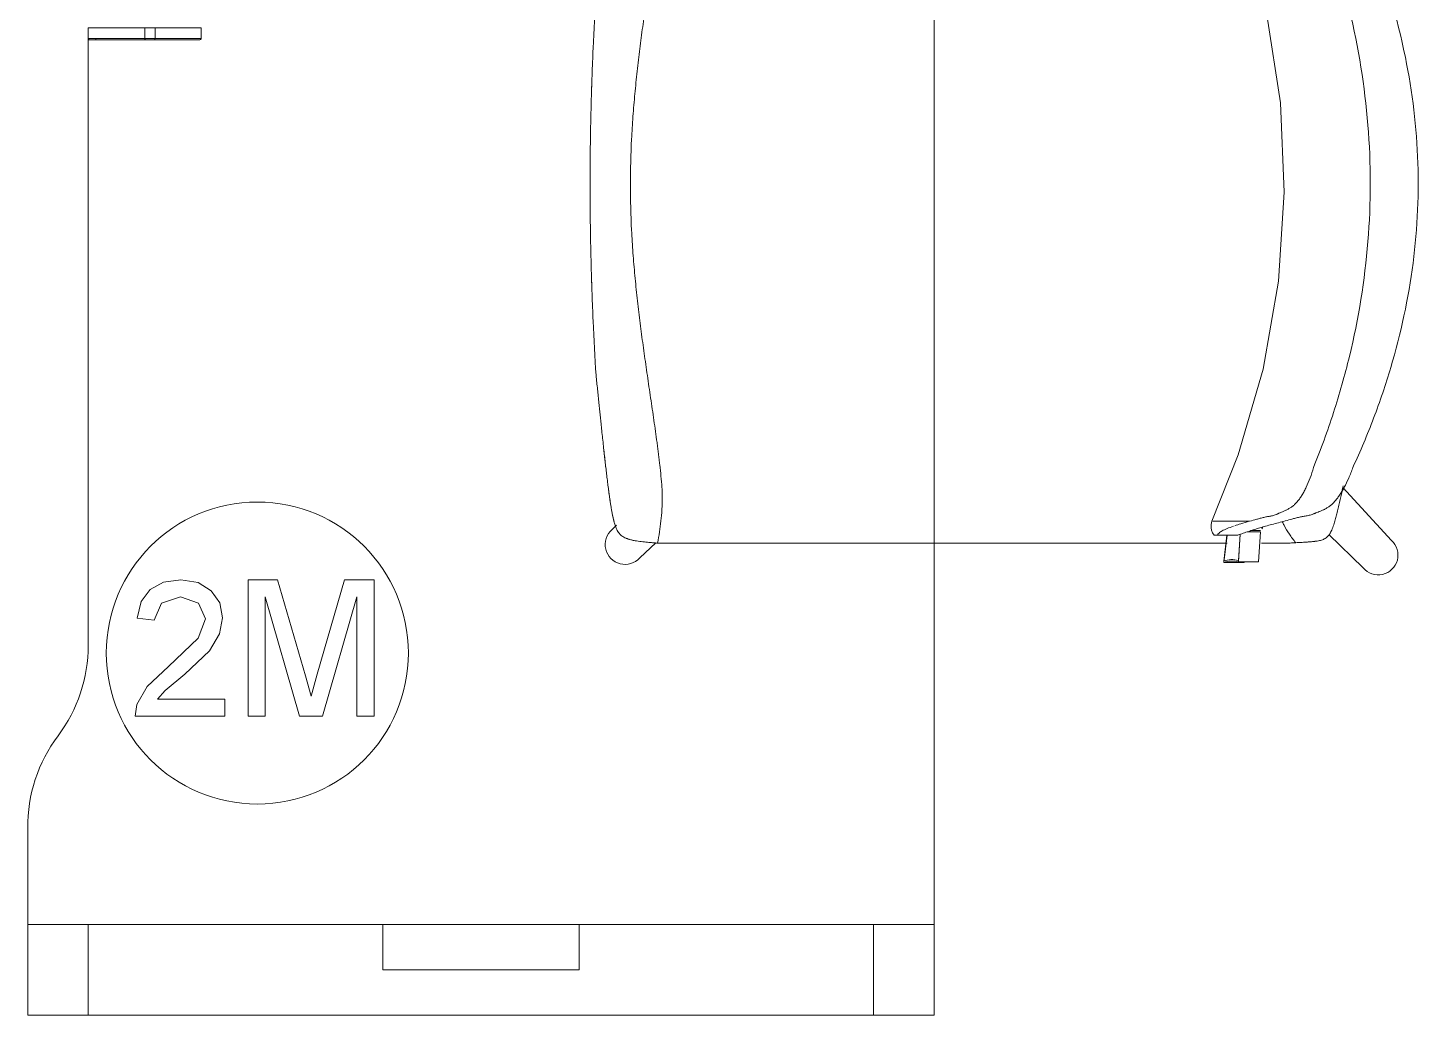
# Model space of a CAD drawing. Header units: millimetres. Extents: x 79795 to 317870, y -36033 to 97293.
# Drawn here: x 183501 to 184422, y 22738 to 23391 of the extents above; entities that cross this region are included whole.
import ezdxf

# ---------------------------------------------------------------- set-up
doc = ezdxf.new("R2010")
doc.units = ezdxf.units.MM
doc.header["$MEASUREMENT"] = 0
doc.layers.add('I-FURN', color=8, linetype='CONTINUOUS', lineweight=9)

msp = doc.modelspace()

# ---------------------------------------------------------------- linework, layer by layer
at = {"layer": 'I-FURN'}
for p, q in [((184100.93, 22737.59), (184100.93, 23837.59)), ((184100.93, 23837.59), (184100.93, 22737.59)), ((184321.32, 23400.16), (184330.25, 23341.72)), ((183540.92, 23391.44), (183540.92, 23384.44)), ((183540.93, 23384.44), (183540.93, 23391.44)), ((183578.39, 23391.44), (183540.93, 23391.44)), ((183578.39, 23384.44), (183578.39, 23391.44)), ((183585.31, 23391.44), (183578.39, 23391.44)), ((183585.31, 23384.44), (183585.31, 23391.44)), ((183615.59, 23391.44), (183585.31, 23391.44)), ((183615.59, 23384.44), (183615.59, 23391.44)), ((183615.77, 23391.44), (183615.59, 23391.44)), ((183615.77, 23384.44), (183615.77, 23391.44)), ((183615.77, 23384.44), (183615.77, 23391.44)), ((183615.77, 23391.44), (183615.77, 23384.44)), ((183540.93, 23384.44), (183540.93, 22982.59)), ((183540.93, 22982.59), (183540.93, 23384.44)), ((183578.39, 23384.44), (183540.93, 23384.44)), ((183545.92, 23383.44), (183541.93, 23383.44)), ((183541.93, 23383.44), (183578.95, 23383.44)), ((183545.92, 23383.44), (183545.92, 23384.44)), ((183584.49, 23383.44), (183545.92, 23383.44)), ((183585.31, 23384.44), (183578.39, 23384.44)), ((183578.95, 23383.44), (183584.49, 23383.44)), ((183584.49, 23383.44), (183614.77, 23383.44)), ((183584.49, 23383.44), (183614.77, 23383.44)), ((183615.59, 23384.44), (183585.31, 23384.44)), ((183615.43, 23383.7), (183615.4, 23383.67)), ((183615.77, 23384.44), (183615.59, 23384.44)), ((184330.25, 23341.72), (184332.81, 23282.65)), ((184332.81, 23282.65), (184328.97, 23223.64)), ((184328.97, 23223.64), (184318.78, 23165.39)), ((184318.78, 23165.39), (184302.35, 23108.59)), ((184302.35, 23108.59), (184284.86, 23064.66)), ((184403.73, 23051.99), (184371.5, 23087.1)), ((183890.67, 23062.09), (183887.83, 23059.16)), ((184284.29, 23060.31), (184284.31, 23062.58)), ((184284.61, 23058.83), (184284.29, 23060.31)), ((184284.31, 23062.58), (184284.86, 23064.66)), ((184285.34, 23057.09), (184284.61, 23058.83)), ((184308.27, 23057.65), (184317.11, 23057.65)), ((184311.18, 23058.6), (184317.08, 23058.6)), ((184317.11, 23057.65), (184315.75, 23037.74)), ((183906.03, 23040.43), (183916.8, 23050.31)), ((183917.86, 23050.26), (183917.26, 23050.26)), ((184286.43, 23055.55), (184285.34, 23057.09)), ((184288.5, 23055.55), (184302.13, 23055.55)), ((184294.73, 23055.55), (184292.67, 23038.37)), ((184294.88, 23055.55), (184292.7, 23037.42)), ((184302.39, 23038.7), (184303.58, 23056.06)), ((184302.42, 23037.74), (184303.67, 23056.09)), ((184362.23, 23055.9), (184385.01, 23033.79)), ((184292.7, 23037.42), (184306.03, 23037.42)), ((184315.75, 23037.74), (184302.42, 23037.74)), ((183590.8, 23024.32), (183582, 23019.44)), ((183602.16, 23025.95), (183590.8, 23024.32)), ((183613.61, 23024.14), (183602.16, 23025.95)), ((183622.39, 23018.71), (183613.61, 23024.14)), ((183666.24, 23025.95), (183646.79, 23025.95)), ((183646.79, 23025.95), (183646.79, 22935.54)), ((183684.74, 22962.23), (183666.24, 23025.95)), ((183710.69, 23025.95), (183692.51, 22963.33)), ((183730.14, 23025.95), (183710.69, 23025.95)), ((183730.14, 22935.54), (183730.14, 23025.95)), ((183576.07, 23011.45), (183573.33, 23000.52)), ((183582, 23019.44), (183576.07, 23011.45)), ((183589.39, 23010.52), (183601.92, 23014.65)), ((183601.92, 23014.65), (183613.94, 23010.42)), ((183627.98, 23010.6), (183622.39, 23018.71)), ((183658.09, 22935.54), (183658.09, 23014.65)), ((183658.09, 23014.65), (183680.81, 22935.54)), ((183696.13, 22935.54), (183718.84, 23014.65)), ((183718.84, 23014.65), (183718.84, 22935.54)), ((183584.63, 22999.11), (183589.39, 23010.52)), ((183613.94, 23010.42), (183618.54, 23000.06)), ((183629.84, 23000.74), (183627.98, 23010.6)), ((183573.33, 23000.52), (183584.63, 22999.11)), ((183618.54, 23000.06), (183613.66, 22987.26)), ((183627.83, 22990.03), (183629.84, 23000.74)), ((183613.66, 22987.26), (183594.15, 22968.43)), ((183621.15, 22978.95), (183627.83, 22990.03)), ((183604.96, 22963.46), (183621.15, 22978.95)), ((183594.15, 22968.43), (183580, 22955.33)), ((183591.96, 22952.59), (183604.96, 22963.46)), ((183688.47, 22948.92), (183684.74, 22962.23)), ((183692.51, 22963.33), (183688.47, 22948.92)), ((183580, 22955.33), (183573.13, 22943.33)), ((183586.86, 22946.84), (183591.96, 22952.59)), ((183631.25, 22946.84), (183586.86, 22946.84)), ((183631.25, 22935.54), (183631.25, 22946.84)), ((183573.13, 22943.33), (183571.92, 22935.54)), ((183571.92, 22935.54), (183631.25, 22935.54)), ((183646.79, 22935.54), (183658.09, 22935.54)), ((183680.81, 22935.54), (183696.13, 22935.54)), ((183718.84, 22935.54), (183730.14, 22935.54)), ((183500.93, 22861.48), (183500.93, 22737.59)), ((183500.93, 22737.59), (183500.93, 22861.48)), ((183540.93, 22797.59), (183500.93, 22797.59)), ((183500.93, 22797.59), (183735.93, 22797.59)), ((183500.93, 22737.59), (183500.93, 22797.59)), ((183500.93, 22737.59), (183500.93, 22797.59)), ((184060.93, 22797.59), (183540.93, 22797.59)), ((183540.93, 22737.59), (183540.93, 22797.59)), ((183540.93, 22737.59), (183540.93, 22797.59)), ((183735.93, 22797.59), (183865.93, 22797.59)), ((183735.93, 22767.59), (183735.93, 22797.59)), ((183735.93, 22767.59), (183735.93, 22797.59)), ((183865.93, 22797.59), (184100.93, 22797.59)), ((183865.93, 22767.59), (183865.93, 22797.59)), ((183865.93, 22797.59), (183865.93, 22767.59)), ((184100.93, 22797.59), (184060.93, 22797.59)), ((184060.93, 22737.59), (184060.93, 22797.59)), ((184060.93, 22737.59), (184060.93, 22797.59)), ((184100.93, 22737.59), (184100.93, 22797.59)), ((184100.93, 22797.59), (184100.93, 22737.59)), ((183865.93, 22767.59), (183735.93, 22767.59)), ((183735.93, 22767.59), (183865.93, 22767.59)), ((184100.93, 22737.59), (183500.93, 22737.59)), ((183500.93, 22737.59), (183540.93, 22737.59)), ((183500.93, 22737.59), (184100.93, 22737.59)), ((184100.93, 22737.59), (183500.93, 22737.59)), ((183540.93, 22737.59), (184060.93, 22737.59)), ((184060.93, 22737.59), (184100.93, 22737.59))]:
    msp.add_line(p, q, dxfattribs=at)
at = {"layer": 'I-FURN', "flags": 128}
for points in [[(183541.92, 23383.44), (183541.88, 23383.44), (183541.84, 23383.45), (183541.8, 23383.45), (183541.76, 23383.45), (183541.72, 23383.46), (183541.68, 23383.47), (183541.64, 23383.48), (183541.61, 23383.49), (183541.57, 23383.51), (183541.53, 23383.52), (183541.49, 23383.54), (183541.46, 23383.55), (183541.42, 23383.57), (183541.39, 23383.59), (183541.36, 23383.62), (183541.32, 23383.64), (183541.29, 23383.66), (183541.26, 23383.69), (183541.23, 23383.72), (183541.2, 23383.75), (183541.18, 23383.77), (183541.15, 23383.8), (183541.12, 23383.84), (183541.1, 23383.87), (183541.08, 23383.9), (183541.06, 23383.94), (183541.04, 23383.97), (183541.02, 23384.01), (183541, 23384.04), (183540.99, 23384.08), (183540.97, 23384.12), (183540.96, 23384.16), (183540.95, 23384.19), (183540.94, 23384.23), (183540.93, 23384.27), (183540.93, 23384.31), (183540.92, 23384.35), (183540.92, 23384.39), (183540.92, 23384.43), (183540.92, 23384.44)], [(183545.92, 23383.44), (183545.76, 23383.44), (183545.6, 23383.44), (183545.44, 23383.44), (183545.28, 23383.44), (183545.13, 23383.44), (183544.97, 23383.44), (183544.81, 23383.44), (183544.66, 23383.44), (183544.51, 23383.44), (183544.36, 23383.44), (183544.22, 23383.44), (183544.07, 23383.44), (183543.93, 23383.44), (183543.8, 23383.44), (183543.66, 23383.44), (183543.53, 23383.44), (183543.4, 23383.44), (183543.28, 23383.44), (183543.16, 23383.44), (183543.05, 23383.44), (183542.94, 23383.44), (183542.84, 23383.44), (183542.74, 23383.44), (183542.64, 23383.44), (183542.55, 23383.44), (183542.47, 23383.44), (183542.39, 23383.44), (183542.32, 23383.44), (183542.25, 23383.44), (183542.19, 23383.44), (183542.14, 23383.44), (183542.09, 23383.44), (183542.05, 23383.44), (183542.01, 23383.44), (183541.98, 23383.44), (183541.95, 23383.44), (183541.94, 23383.44), (183541.93, 23383.44), (183541.92, 23383.44)], [(183541.92, 23383.44), (183541.92, 23383.44), (183541.93, 23383.44)], [(183541.93, 23383.44), (183542.21, 23383.44), (183542.62, 23383.44), (183543.17, 23383.44), (183543.85, 23383.44), (183544.67, 23383.44), (183545.62, 23383.44), (183546.7, 23383.44), (183547.91, 23383.44), (183549.24, 23383.44), (183550.7, 23383.44), (183552.28, 23383.44), (183553.98, 23383.44), (183555.8, 23383.44), (183557.74, 23383.44), (183559.78, 23383.44), (183561.93, 23383.44), (183564.19, 23383.44), (183566.55, 23383.44), (183569, 23383.44), (183571.55, 23383.44), (183574.19, 23383.44), (183576.91, 23383.44), (183578.95, 23383.44)], [(183578.95, 23383.44), (183579.09, 23383.44), (183579.22, 23383.44), (183579.36, 23383.44), (183579.51, 23383.44), (183579.65, 23383.44), (183579.8, 23383.44), (183579.95, 23383.44), (183580.11, 23383.44), (183580.26, 23383.44), (183580.42, 23383.44), (183580.57, 23383.44), (183580.73, 23383.44), (183580.89, 23383.44), (183581.05, 23383.44), (183581.21, 23383.44), (183581.37, 23383.44), (183581.53, 23383.44), (183581.69, 23383.44), (183581.85, 23383.44), (183582.01, 23383.44), (183582.16, 23383.44), (183582.32, 23383.44), (183582.47, 23383.44), (183582.62, 23383.44), (183582.77, 23383.44), (183582.91, 23383.44), (183583.06, 23383.44), (183583.2, 23383.44), (183583.34, 23383.44), (183583.47, 23383.44), (183583.6, 23383.44), (183583.73, 23383.44), (183583.85, 23383.44), (183583.97, 23383.44), (183584.08, 23383.44), (183584.19, 23383.44), (183584.29, 23383.44), (183584.39, 23383.44), (183584.49, 23383.44)], [(183615.77, 23384.44), (183615.77, 23384.4), (183615.76, 23384.36), (183615.76, 23384.32), (183615.75, 23384.28), (183615.75, 23384.24), (183615.74, 23384.2), (183615.73, 23384.17), (183615.72, 23384.13), (183615.7, 23384.09), (183615.69, 23384.05), (183615.67, 23384.02), (183615.65, 23383.98), (183615.63, 23383.94)]]:
    msp.add_lwpolyline(points, dxfattribs=at)
at = {"layer": 'I-FURN'}
for centre, radius, start, end in [((183652.86, 22977.41), 100, 0, 180), ((183896.31, 23049.19), 13.09, 130.3707, 317.98694), ((184394.98, 23042.27), 13.09, 220.39413, 48.01036), ((183440.93, 22982.59), 100, 323.1301, 0), ((183440.93, 22982.59), 100, 323.1301, 0), ((183652.86, 22977.41), 100, 180.02508, 0), ((183600.95, 22862.58), 100.03, 143.1301, 180.62561), ((183600.95, 22862.58), 100.03, 143.1301, 180.62561)]:
    msp.add_arc(centre, radius, start, end, dxfattribs=at)
for centre, major_axis, ratio, start_param, end_param in [((183541.93, 23384.44), (0, 1), 0.998113, 1.570796, 3.141593), ((183578.95, 23384.44), (0, 1), 0.56467, 1.570796, 3.141593), ((183584.49, 23384.44), (0, 1), 0.819152, 3.141593, 4.712389), ((183614.77, 23384.44), (0, -1), 0.819152, 0, 1.570796), ((184298.06, 23021.88), (0, -17.39), 0.978487, 2.884586, 3.464082), ((184298.09, 23020.93), (0, -17.39), 0.978487, 2.884586, 3.464082), ((184311.42, 23020.93), (0, -17.39), 0.978487, 3.380441, 3.464082)]:
    msp.add_ellipse(centre, major_axis=major_axis, ratio=ratio, start_param=start_param, end_param=end_param, dxfattribs=at)
for points, knots in [([(183899.87, 23287.59), (183899.89, 23297.64), (183900.28, 23312.68), (183901.54, 23332.75), (183902.78, 23347.76), (183904.33, 23362.74), (183906.07, 23377.65), (183907.99, 23392.11), (183910.02, 23406.55), (183911.81, 23418.91), (183913.29, 23428.81), (183914.36, 23436.22), (183915.42, 23443.6), (183916.5, 23450.96), (183917.35, 23457.1), (183917.98, 23462.02), (183918.41, 23465.72), (183918.83, 23469.44), (183919.44, 23474.4), (183920.17, 23480.62), (183920.71, 23486.84), (183920.94, 23491.8), (183920.98, 23495.51), (183920.89, 23499.2), (183920.67, 23504.12), (183919.96, 23512.72), (183918.83, 23520.05), (183917.86, 23524.92)], [0, 0, 0, 0, 0.125, 0.1875, 0.25, 0.3125, 0.375, 0.4375, 0.5, 0.5625, 0.59375, 0.625, 0.65625, 0.6875, 0.71875, 0.734375, 0.75, 0.765625, 0.78125, 0.8125, 0.84375, 0.859375, 0.875, 0.890625, 0.90625, 0.9375, 1, 1, 1, 1]), ([(184352.16, 23100.4), (184357.03, 23112.34), (184365.84, 23136.51), (184379.89, 23186.09), (184390.24, 23249.8), (184390.24, 23327.28), (184379.89, 23390.99), (184365.84, 23440.57), (184357.03, 23464.74), (184352.16, 23476.68)], [-1, -1, -1, -1, -0.9, -0.8, -0.6, -0.4, -0.2, -0.1, 0, 0, 0, 0]), ([(184378.23, 23476.68), (184385.71, 23460.61), (184398.87, 23427.77), (184414.66, 23370.84), (184423.16, 23306.32), (184420, 23235.36), (184407.51, 23177.55), (184392.37, 23132.84), (184383.22, 23111.12), (184378.23, 23100.4)], [-1, -1, -1, -1, -0.863636, -0.727273, -0.545455, -0.363636, -0.181818, -0.090909, 0, 0, 0, 0]), ([(183877.15, 23161.29), (183876.4, 23173.28), (183875.42, 23191.28), (183874.57, 23212.29), (183874.17, 23224.31), (183873.9, 23233.32), (183873.68, 23242.35), (183873.49, 23251.37), (183873.35, 23260.4), (183873.25, 23269.45), (183873.19, 23278.51), (183873.17, 23287.59), (183873.19, 23296.67), (183873.25, 23305.74), (183873.35, 23314.78), (183873.49, 23323.81), (183873.68, 23332.84), (183873.9, 23341.86), (183874.17, 23350.88), (183874.57, 23362.89), (183875.42, 23383.91), (183876.4, 23401.91), (183877.15, 23413.89)], [0, 0, 0, 0, 0.142857, 0.214286, 0.25, 0.285714, 0.321429, 0.357143, 0.392857, 0.428571, 0.464286, 0.5, 0.535714, 0.571429, 0.607143, 0.642857, 0.678571, 0.714286, 0.75, 0.785714, 0.857143, 1, 1, 1, 1]), ([(183874.35, 23356.15), (183874.28, 23354.36), (183874.19, 23351.58), (183874.11, 23348.79), (183874.09, 23347.8)], [0.45739181, 0.45739181, 0.45739181, 0.45739181, 0.5, 0.52352779, 0.52352779, 0.52352779, 0.52352779]), ([(183917.86, 23050.26), (183918.83, 23055.13), (183919.96, 23062.47), (183920.67, 23071.06), (183920.89, 23075.98), (183920.98, 23079.68), (183920.94, 23083.38), (183920.71, 23088.34), (183920.17, 23094.56), (183919.44, 23100.78), (183918.83, 23105.75), (183918.41, 23109.46), (183917.98, 23113.16), (183917.35, 23118.08), (183916.5, 23124.22), (183915.42, 23131.59), (183914.36, 23138.96), (183913.29, 23146.37), (183911.81, 23156.27), (183910.02, 23168.64), (183907.99, 23183.07), (183906.07, 23197.53), (183904.33, 23212.44), (183902.78, 23227.43), (183901.54, 23242.43), (183900.28, 23262.5), (183899.89, 23277.55), (183899.87, 23287.59)], [0, 0, 0, 0, 0.0625, 0.09375, 0.109375, 0.125, 0.140625, 0.15625, 0.1875, 0.21875, 0.234375, 0.25, 0.265625, 0.28125, 0.3125, 0.34375, 0.375, 0.40625, 0.4375, 0.5, 0.5625, 0.625, 0.6875, 0.75, 0.8125, 0.875, 1, 1, 1, 1]), ([(183874.08, 23227.38), (183874.11, 23226.39), (183874.19, 23223.61), (183874.29, 23220.82), (183874.36, 23219.03)], [0.47647303, 0.47647303, 0.47647303, 0.47647303, 0.5, 0.54260339, 0.54260339, 0.54260339, 0.54260339]), ([(183917.26, 23050.26), (183916.84, 23050.29), (183915.49, 23050.39), (183912.19, 23050.65), (183908.12, 23051.05), (183904.63, 23051.51), (183901.98, 23051.99), (183900.1, 23052.41), (183898.41, 23052.91), (183896.92, 23053.49), (183895.57, 23054.15), (183894.36, 23054.91), (183893.48, 23055.62), (183892.85, 23056.24), (183892.27, 23056.89), (183891.58, 23057.84), (183890.57, 23059.71), (183889.73, 23062.09), (183888.94, 23064.89), (183888.38, 23067.2), (183887.96, 23069.23), (183887.64, 23070.86), (183887.42, 23072.05), (183887.22, 23073.19), (183886.97, 23074.7), (183886.56, 23077.24), (183886.07, 23080.59), (183885.64, 23083.73), (183885.29, 23086.34), (183885.02, 23088.5), (183884.74, 23090.75), (183884.39, 23093.61), (183883.97, 23097.09), (183883.49, 23101.25), (183882.98, 23105.7), (183882.44, 23110.63), (183881.88, 23115.76), (183881.32, 23120.95), (183880.79, 23125.98), (183880.31, 23130.53), (183879.88, 23134.67), (183879.46, 23138.67), (183879.03, 23142.9), (183878.56, 23147.43), (183877.95, 23153.49), (183877.47, 23158.15), (183877.15, 23161.29)], [0, 0, 0, 0, 0.03125, 0.0625, 0.09375, 0.125, 0.140625, 0.15625, 0.171875, 0.1875, 0.203125, 0.21875, 0.234375, 0.242188, 0.25, 0.265625, 0.28125, 0.3125, 0.328125, 0.34375, 0.359375, 0.367188, 0.375, 0.382812, 0.390625, 0.40625, 0.4375, 0.46875, 0.484375, 0.5, 0.515625, 0.53125, 0.5625, 0.59375, 0.625, 0.65625, 0.6875, 0.71875, 0.75, 0.78125, 0.8125, 0.84375, 0.875, 0.90625, 0.9375, 1, 1, 1, 1]), ([(183882.16, 23113.17), (183882.32, 23111.75), (183882.62, 23109.01), (183883.05, 23105.15), (183883.42, 23101.87), (183883.73, 23099.16), (183883.98, 23097.02), (183884.19, 23095.24), (183884.32, 23094.2), (183884.36, 23093.84)], [0.2857143, 0.2857143, 0.2857143, 0.2857143, 0.3214286, 0.3571429, 0.3928571, 0.4107143, 0.4285714, 0.4464286, 0.4561916, 0.4561916, 0.4561916, 0.4561916]), ([(184378.23, 23100.4), (184377.35, 23097.88), (184375.5, 23093.15), (184373.03, 23088.05), (184370.97, 23084.44), (184369.38, 23081.96), (184368.04, 23080.09), (184367.09, 23078.89), (184366.54, 23078.23), (184366.13, 23077.74), (184365.72, 23077.28), (184365.16, 23076.69), (184364.18, 23075.74), (184362.75, 23074.58), (184361.03, 23073.46), (184359.31, 23072.54), (184357.62, 23071.77), (184355.97, 23071.11), (184354.64, 23070.59), (184353.73, 23070.23), (184353.22, 23070.02), (184352.84, 23069.85), (184352.47, 23069.69), (184351.97, 23069.49), (184351.12, 23069.18), (184349.95, 23068.81), (184348.6, 23068.47), (184346.86, 23068.12), (184345.17, 23067.85), (184343.48, 23067.54), (184342.2, 23067.24), (184340.9, 23066.91), (184339.2, 23066.47), (184336.27, 23065.7), (184332.23, 23064.62), (184327.74, 23063.43), (184323.5, 23062.29), (184319.42, 23061.16), (184315.64, 23060.07), (184312.24, 23059.01), (184310.22, 23058.32), (184309.27, 23057.98)], [0, 0, 0, 0, 0.035714, 0.071429, 0.089286, 0.107143, 0.125, 0.133929, 0.138393, 0.142857, 0.147321, 0.151786, 0.160714, 0.178571, 0.196429, 0.214286, 0.232143, 0.25, 0.267857, 0.276786, 0.28125, 0.285714, 0.290179, 0.294643, 0.303571, 0.321429, 0.339286, 0.357143, 0.392857, 0.410714, 0.428571, 0.446429, 0.464286, 0.5, 0.571429, 0.642857, 0.714286, 0.785714, 0.857143, 0.928571, 1, 1, 1, 1]), ([(184309.81, 23064.66), (184311.37, 23065.11), (184313.73, 23065.77), (184316.52, 23066.53), (184318.12, 23066.95), (184319.32, 23067.28), (184320.49, 23067.55), (184321.97, 23067.83), (184323.42, 23068.05), (184324.91, 23068.36), (184326.07, 23068.67), (184327.11, 23069.03), (184327.87, 23069.34), (184328.32, 23069.54), (184328.67, 23069.7), (184329.02, 23069.87), (184329.5, 23070.09), (184330.37, 23070.47), (184331.66, 23071.01), (184333.3, 23071.73), (184334.98, 23072.55), (184336.7, 23073.53), (184338.41, 23074.71), (184339.8, 23075.91), (184340.73, 23076.87), (184341.26, 23077.47), (184341.64, 23077.93), (184342.02, 23078.42), (184342.53, 23079.08), (184343.4, 23080.29), (184344.62, 23082.16), (184346.04, 23084.63), (184347.84, 23088.22), (184349.95, 23093.27), (184351.46, 23097.92), (184352.16, 23100.4)], [0, 0, 0, 0, 0.125, 0.1875, 0.21875, 0.25, 0.28125, 0.3125, 0.375, 0.40625, 0.4375, 0.46875, 0.484375, 0.492188, 0.5, 0.507812, 0.515625, 0.53125, 0.5625, 0.59375, 0.625, 0.65625, 0.6875, 0.71875, 0.734375, 0.742188, 0.75, 0.757812, 0.765625, 0.78125, 0.8125, 0.84375, 0.875, 0.9375, 1, 1, 1, 1]), ([(183885.32, 23086.14), (183885.38, 23085.72), (183885.53, 23084.58), (183885.78, 23082.68), (183886.11, 23080.36), (183886.35, 23078.7), (183886.48, 23077.84), (183886.5, 23077.73)], [0.52489931, 0.52489931, 0.52489931, 0.52489931, 0.53571429, 0.55357143, 0.57142857, 0.58928571, 0.5919133, 0.5919133, 0.5919133, 0.5919133]), ([(184371.05, 23084.5), (184370.55, 23082.16), (184369.74, 23078.41), (184368.71, 23073.98), (184368.12, 23071.51), (184367.66, 23069.68), (184367.22, 23068), (184366.8, 23066.45), (184366.34, 23064.86), (184365.81, 23063.13), (184365.21, 23061.35), (184364.56, 23059.66), (184363.98, 23058.35), (184363.48, 23057.37), (184363.08, 23056.68), (184362.65, 23056), (184362, 23055.12), (184361.08, 23054.16), (184359.91, 23053.25), (184358.69, 23052.63), (184357.46, 23052.2), (184356.11, 23051.86), (184354.91, 23051.65), (184354.03, 23051.52), (184353.52, 23051.45), (184353.13, 23051.4), (184352.73, 23051.35), (184352.22, 23051.29), (184351.33, 23051.2), (184350.1, 23051.09), (184348.88, 23050.99), (184347.87, 23050.92), (184347.07, 23050.86), (184346.25, 23050.81), (184345.15, 23050.74), (184343.2, 23050.62), (184341.54, 23050.53), (184340.46, 23050.47)], [0, 0, 0, 0, 0.125, 0.1875, 0.21875, 0.25, 0.28125, 0.3125, 0.34375, 0.375, 0.40625, 0.4375, 0.46875, 0.484375, 0.5, 0.515625, 0.53125, 0.5625, 0.59375, 0.625, 0.65625, 0.6875, 0.71875, 0.734375, 0.742188, 0.75, 0.757812, 0.765625, 0.78125, 0.8125, 0.84375, 0.859375, 0.875, 0.890625, 0.90625, 0.9375, 1, 1, 1, 1]), ([(183887.87, 23069.67), (183888.01, 23068.98), (183888.29, 23067.66), (183888.73, 23065.74), (183889.2, 23063.95), (183889.57, 23062.69), (183889.78, 23062.05), (183889.79, 23062.03)], [0.66001447, 0.66001447, 0.66001447, 0.66001447, 0.67857143, 0.69642857, 0.71428571, 0.73214286, 0.73259197, 0.73259197, 0.73259197, 0.73259197]), ([(184309.81, 23064.66), (184306.8, 23064.66), (184301.43, 23064.66), (184295.05, 23064.66), (184290.3, 23064.66), (184287.65, 23064.66), (184286.22, 23064.66), (184285.73, 23064.66), (184285.52, 23064.66)], [0, 0, 0, 0, 0.1111111, 0.2222222, 0.3333333, 0.4444444, 0.5, 0.5555556, 0.5555556, 0.5555556, 0.5555556]), ([(184300.02, 23061.71), (184301.29, 23062.14), (184304.32, 23063.14), (184307.78, 23064.12), (184309.81, 23064.66)], [0.6984971, 0.6984971, 0.6984971, 0.6984971, 0.8333333, 1, 1, 1, 1]), ([(184331.48, 23064.48), (184331.86, 23063.66), (184333.21, 23060.86), (184336.03, 23056.15), (184338.87, 23052.35), (184340.46, 23050.47)], [0.93303317, 0.93303317, 0.93303317, 0.93303317, 0.94444444, 0.97222222, 1, 1, 1, 1]), ([(183897.14, 23053.42), (183897.26, 23053.37), (183898.05, 23053.04), (183899.57, 23052.54), (183901.37, 23052.11), (183902.55, 23051.89), (183902.93, 23051.82)], [0.83602658, 0.83602658, 0.83602658, 0.83602658, 0.83928571, 0.85714286, 0.875, 0.88324401, 0.88324401, 0.88324401, 0.88324401]), ([(184101, 23050.26), (184099.78, 23050.26), (184096.01, 23050.26), (184089.69, 23050.26), (184079.59, 23050.26), (184067.02, 23050.26), (184051.9, 23050.26), (184036.55, 23050.26), (184021.33, 23050.26), (184006.48, 23050.26), (183991.82, 23050.26), (183977.15, 23050.26), (183962.41, 23050.26), (183942.81, 23050.26), (183927.97, 23050.26), (183917.86, 23050.26)], [-0.4371491, -0.4371491, -0.4371491, -0.4371491, -0.4285714, -0.4107143, -0.3928571, -0.3571429, -0.3214286, -0.2857143, -0.25, -0.2142857, -0.1785714, -0.1428571, -0.1071429, -0.0714286, 0, 0, 0, 0]), ([(184294.96, 23050.26), (184294.51, 23050.26), (184288.97, 23050.26), (184278.18, 23050.26), (184262.76, 23050.26), (184247.7, 23050.26), (184235.21, 23050.26), (184225.14, 23050.26), (184217.47, 23050.26), (184209.8, 23050.26), (184199.7, 23050.26), (184187.22, 23050.26), (184174.8, 23050.26), (184164.8, 23050.26), (184157.22, 23050.26), (184149.65, 23050.26), (184139.7, 23050.26), (184127.36, 23050.26), (184114.98, 23050.26), (184106.17, 23050.26), (184102.32, 23050.26), (184101, 23050.26)], [-0.896036, -0.896036, -0.896036, -0.896036, -0.8928571, -0.8571429, -0.8214286, -0.7857143, -0.75, -0.7321429, -0.7142857, -0.6964286, -0.6785714, -0.6428571, -0.6071429, -0.5892857, -0.5714286, -0.5535714, -0.5357143, -0.5, -0.4642857, -0.4464286, -0.4371491, -0.4371491, -0.4371491, -0.4371491]), ([(184288.13, 23055.55), (184287.76, 23055.55), (184286.98, 23055.55), (184286.36, 23055.55), (184286.46, 23055.55), (184287.12, 23055.55), (184287.94, 23055.55), (184288.5, 23055.55)], [0.4162183, 0.4162183, 0.4162183, 0.4162183, 0.5, 0.625, 0.75, 0.875, 1, 1, 1, 1])]:
    msp.add_open_spline(points, degree=3, knots=knots, dxfattribs=at)
for points in [[(183873.18, 23292.8), (183873.18, 23291.06), (183873.17, 23289.33), (183873.17, 23287.59)], [(183873.17, 23287.59), (183873.17, 23285.86), (183873.18, 23284.12), (183873.18, 23282.38)], [(184371.05, 23084.5), (184371.28, 23085.72), (184371.51, 23086.94), (184371.74, 23088.16)], [(184371.73, 23088.1), (184371.51, 23086.9), (184371.28, 23085.7), (184371.05, 23084.5)], [(184288.5, 23055.55), (184288.69, 23055.98), (184289.4, 23056.89), (184291.53, 23058.38), (184294.79, 23059.86), (184297.6, 23060.87), (184299.13, 23061.4)], [(184309.27, 23057.98), (184307.96, 23057.57), (184305.48, 23056.74), (184303.22, 23055.93), (184302.13, 23055.55)], [(184317.88, 23059.73), (184318.14, 23060.1), (184318.41, 23060.48), (184318.68, 23060.88)], [(184336.62, 23050.26), (184330.5, 23050.26), (184324.21, 23050.26), (184317.7, 23050.26)], [(184340.46, 23050.47), (184339.83, 23050.43), (184338.54, 23050.36), (184337.26, 23050.3), (184336.62, 23050.26)]]:
    msp.add_open_spline(points, degree=3, dxfattribs=at)

doc.saveas('drawing.dxf')
